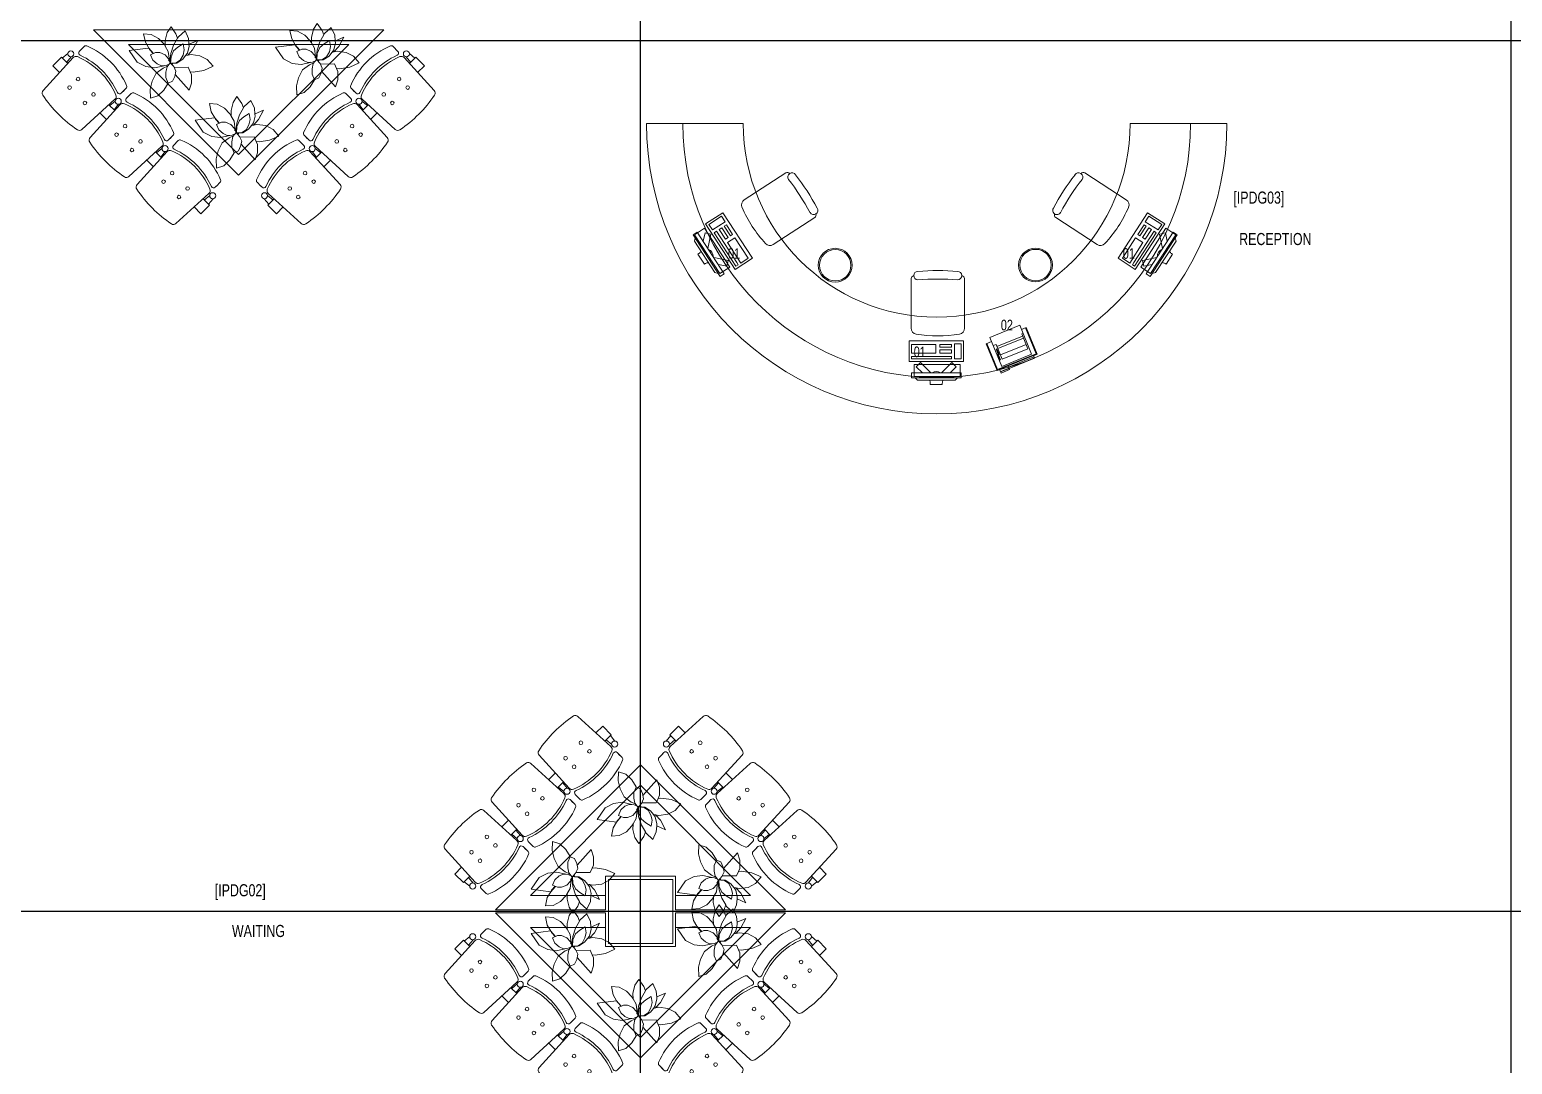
# Model space of a CAD drawing. Header units: metres. Extents: x -18745 to 220762, y -1579758 to -1356048.
# Drawn here: x 161460 to 173723, y -1463703 to -1455145 of the extents above; entities that cross this region are included whole.
import ezdxf

# ---------------------------------------------------------------- set-up
doc = ezdxf.new("R2010")
doc.units = ezdxf.units.M
doc.layers.get('0').update_dxf_attribs({"lineweight": 0})
for name, color, linetype, lineweight in [('A-100 - Copy$0$72_EGR_BASE_TEXT', 8, 'Continuous', 0), ('A-100 - Copy$0$Medical Equipment and Furniture', 8, 'Continuous', 0), ('A-100 - Copy$0$Structure', 8, 'Continuous', 9), ('A-100 - Copy$0$VEGETACIÓN', 8, 'Continuous', 5)]:
    doc.layers.add(name, color=color, linetype=linetype, lineweight=lineweight)
doc.layers.add('A-100 - Copy$0$axes', color=8, linetype='Continuous')
doc.styles.add('A-100 - Copy$0$X3G_ENTITY_257CFD', font='swisscl.ttf', dxfattribs={"height": 200})
doc.styles.add('A-100 - Copy$0$X3G_ENTITY_2587EA', font='swisscl.ttf', dxfattribs={"height": 200})

# ---------------------------------------------------------------- blocks, each defined once
blk = doc.blocks.new('A-100 - Copy$0$ITCWLS1-P')
for p, q in [((-0.325, 0.38, 0), (-0.305, 0.4, 0)), ((-0.325, 0.38, 0), (-0.325, 0.07, 0)), ((-0.265, 0.43, 0), (-0.305, 0.43, 0)), ((-0.305, 0.43, 0), (-0.305, 0.02, 0)), ((-0.197, 0.409), (-0.295, 0.409)), ((-0.295, 0.026), (-0.295, 0.409)), ((-0.265, 0.43, 0), (-0.265, 0.02, 0)), ((-0.197, 0.026), (-0.197, 0.409)), ((-0.17, 0.45), (-0.17, 0)), ((-0.17, 0.45), (0, 0.45)), ((-0.15, 0.43), (-0.129, 0.43)), ((-0.129, 0.43), (-0.129, 0.409)), ((0, 0.45), (0, 0)), ((-0.35, 0.275), (-0.36, 0.275)), ((-0.36, 0.175), (-0.36, 0.275)), ((-0.35, 0.175), (-0.36, 0.175)), ((-0.325, 0.07, 0), (-0.305, 0.05, 0)), ((-0.305, 0.02, 0), (-0.265, 0.02, 0)), ((-0.197, 0.026), (-0.295, 0.026)), ((-0.17, 0), (0, 0))]:
    blk.add_line(p, q)
at = {"extrusion": (2.48281e-10, 3.18408e-10, -1)}
for p, q in [((-0.265, 0.34), (-0.214, 0.39)), ((-0.179, 0.355), (-0.214, 0.39)), ((-0.265, 0.269), (-0.179, 0.355))]:
    blk.add_line(p, q, dxfattribs=at)
at = {"extrusion": (2.48281e-10, -3.18408e-10, -1)}
for p, q in [((-0.265, 0.181), (-0.179, 0.095)), ((-0.265, 0.11), (-0.214, 0.06)), ((-0.179, 0.095), (-0.214, 0.06))]:
    blk.add_line(p, q, dxfattribs=at)
for points in [[(-0.129, 0.409), (-0.129, 0.1), (-0.15, 0.1), (-0.15, 0.43)], [(-0.15, 0.1), (-0.15, 0.1), (-0.15, 0.1), (-0.15, 0.1), (-0.15, 0.1), (-0.15, 0.1), (-0.15, 0.1), (-0.15, 0.1), (-0.15, 0.1)], [(-0.15, 0.1), (-0.15, 0.1), (-0.15, 0.1), (-0.15, 0.1), (-0.15, 0.1), (-0.15, 0.1), (-0.15, 0.1), (-0.15, 0.1), (-0.15, 0.1), (-0.15, 0.1), (-0.15, 0.1), (-0.15, 0.1), (-0.15, 0.1), (-0.15, 0.1), (-0.15, 0.1), (-0.15, 0.1), (-0.15, 0.1), (-0.15, 0.1)], [(-0.15, 0.1), (-0.15, 0.1), (-0.15, 0.1), (-0.15, 0.1), (-0.15, 0.1), (-0.15, 0.1), (-0.15, 0.1), (-0.15, 0.1), (-0.15, 0.1), (-0.15, 0.1)], [(-0.15, 0.1), (-0.15, 0.1), (-0.15, 0.1), (-0.15, 0.1), (-0.15, 0.1), (-0.15, 0.1), (-0.15, 0.1)], [(-0.15, 0.1), (-0.15, 0.1), (-0.15, 0.1), (-0.15, 0.1), (-0.15, 0.1), (-0.15, 0.1), (-0.15, 0.1), (-0.15, 0.1), (-0.15, 0.1), (-0.15, 0.1)], [(-0.15, 0.1), (-0.15, 0.1), (-0.15, 0.1), (-0.15, 0.1), (-0.15, 0.1), (-0.15, 0.1), (-0.15, 0.1), (-0.15, 0.1), (-0.15, 0.1), (-0.15, 0.1), (-0.15, 0.1), (-0.15, 0.1), (-0.15, 0.1), (-0.15, 0.1), (-0.15, 0.1)], [(-0.15, 0.1), (-0.15, 0.1), (-0.15, 0.1), (-0.15, 0.1), (-0.15, 0.1), (-0.15, 0.1), (-0.15, 0.1), (-0.15, 0.1), (-0.15, 0.1), (-0.15, 0.1)], [(-0.15, 0.1), (-0.15, 0.1), (-0.15, 0.1), (-0.15, 0.1), (-0.15, 0.1), (-0.15, 0.1), (-0.15, 0.1), (-0.15, 0.1), (-0.15, 0.1), (-0.15, 0.1)], [(-0.15, 0.1), (-0.15, 0.1), (-0.15, 0.1), (-0.15, 0.1), (-0.15, 0.1), (-0.15, 0.1), (-0.15, 0.1), (-0.15, 0.1), (-0.15, 0.1), (-0.15, 0.1), (-0.15, 0.1), (-0.15, 0.1), (-0.15, 0.1), (-0.15, 0.1), (-0.15, 0.1), (-0.15, 0.1), (-0.15, 0.1), (-0.15, 0.1), (-0.15, 0.1), (-0.15, 0.1), (-0.15, 0.1), (-0.15, 0.1), (-0.15, 0.1), (-0.15, 0.1), (-0.15, 0.1), (-0.15, 0.1), (-0.15, 0.1), (-0.15, 0.1), (-0.15, 0.1), (-0.15, 0.1), (-0.15, 0.1), (-0.15, 0.1), (-0.15, 0.1), (-0.15, 0.1), (-0.15, 0.1), (-0.15, 0.1), (-0.15, 0.1), (-0.15, 0.1), (-0.15, 0.1), (-0.15, 0.1), (-0.15, 0.1), (-0.15, 0.1), (-0.15, 0.1), (-0.15, 0.1), (-0.15, 0.1), (-0.15, 0.1), (-0.15, 0.1), (-0.15, 0.1), (-0.15, 0.1), (-0.15, 0.1), (-0.15, 0.1), (-0.15, 0.1), (-0.15, 0.1), (-0.15, 0.1)], [(-0.15, 0.1), (-0.15, 0.1), (-0.15, 0.1), (-0.15, 0.1), (-0.15, 0.1), (-0.15, 0.1), (-0.15, 0.1), (-0.15, 0.1), (-0.15, 0.1), (-0.15, 0.1), (-0.15, 0.1), (-0.15, 0.1), (-0.15, 0.1), (-0.15, 0.1), (-0.15, 0.1), (-0.15, 0.1), (-0.15, 0.1), (-0.15, 0.1), (-0.15, 0.1), (-0.15, 0.1), (-0.15, 0.1), (-0.15, 0.1), (-0.15, 0.1), (-0.15, 0.1), (-0.15, 0.1), (-0.15, 0.1), (-0.15, 0.1), (-0.15, 0.1), (-0.15, 0.1), (-0.15, 0.1), (-0.15, 0.1), (-0.15, 0.1), (-0.15, 0.1), (-0.15, 0.1), (-0.15, 0.1), (-0.15, 0.1), (-0.15, 0.1), (-0.15, 0.1), (-0.15, 0.1), (-0.15, 0.1), (-0.15, 0.1), (-0.15, 0.1), (-0.15, 0.1), (-0.15, 0.1), (-0.15, 0.1), (-0.15, 0.1), (-0.15, 0.1), (-0.15, 0.1), (-0.15, 0.1), (-0.15, 0.1), (-0.15, 0.1), (-0.15, 0.1), (-0.15, 0.1), (-0.15, 0.1), (-0.15, 0.1), (-0.15, 0.1), (-0.15, 0.1), (-0.15, 0.1), (-0.15, 0.1), (-0.15, 0.1), (-0.15, 0.1), (-0.15, 0.1), (-0.15, 0.1), (-0.15, 0.1), (-0.15, 0.1), (-0.15, 0.1), (-0.15, 0.1), (-0.15, 0.1), (-0.15, 0.1), (-0.15, 0.1), (-0.15, 0.1), (-0.15, 0.1), (-0.15, 0.1), (-0.15, 0.1), (-0.15, 0.1), (-0.15, 0.1), (-0.15, 0.1), (-0.15, 0.1), (-0.15, 0.1), (-0.15, 0.1), (-0.15, 0.1), (-0.15, 0.1), (-0.15, 0.1), (-0.15, 0.1), (-0.15, 0.1), (-0.15, 0.1), (-0.15, 0.1), (-0.15, 0.1), (-0.15, 0.1)], [(-0.15, 0.1), (-0.15, 0.1), (-0.15, 0.1), (-0.15, 0.1), (-0.15, 0.1), (-0.15, 0.1), (-0.15, 0.1), (-0.15, 0.1), (-0.15, 0.1), (-0.15, 0.1), (-0.15, 0.1), (-0.15, 0.1)], [(-0.15, 0.1), (-0.15, 0.1), (-0.15, 0.1), (-0.15, 0.1), (-0.15, 0.1), (-0.15, 0.1), (-0.15, 0.1)], [(-0.15, 0.1), (-0.15, 0.1), (-0.15, 0.1), (-0.15, 0.1), (-0.15, 0.1), (-0.15, 0.1), (-0.15, 0.1), (-0.15, 0.1), (-0.15, 0.1), (-0.15, 0.1), (-0.15, 0.1), (-0.15, 0.1), (-0.15, 0.1), (-0.15, 0.1), (-0.15, 0.1), (-0.15, 0.1), (-0.15, 0.1)], [(-0.15, 0.1), (-0.15, 0.1), (-0.15, 0.1), (-0.15, 0.1), (-0.15, 0.1), (-0.15, 0.1), (-0.15, 0.1), (-0.15, 0.1), (-0.15, 0.1), (-0.15, 0.1), (-0.15, 0.1), (-0.15, 0.1), (-0.15, 0.1), (-0.15, 0.1), (-0.15, 0.1), (-0.15, 0.1), (-0.15, 0.1), (-0.15, 0.1), (-0.15, 0.1), (-0.15, 0.1), (-0.15, 0.1), (-0.15, 0.1), (-0.15, 0.1), (-0.15, 0.1), (-0.15, 0.1), (-0.15, 0.1), (-0.15, 0.1), (-0.15, 0.1), (-0.15, 0.1), (-0.15, 0.1), (-0.15, 0.1), (-0.15, 0.1), (-0.15, 0.1), (-0.15, 0.1), (-0.15, 0.1), (-0.15, 0.1), (-0.15, 0.1), (-0.15, 0.1), (-0.15, 0.1), (-0.15, 0.1), (-0.15, 0.1), (-0.15, 0.1), (-0.15, 0.1), (-0.15, 0.1), (-0.15, 0.1), (-0.15, 0.1), (-0.15, 0.1), (-0.15, 0.1), (-0.15, 0.1), (-0.15, 0.1), (-0.15, 0.1), (-0.15, 0.1), (-0.15, 0.1), (-0.15, 0.1), (-0.15, 0.1), (-0.15, 0.1), (-0.15, 0.1), (-0.15, 0.1), (-0.15, 0.1), (-0.15, 0.1), (-0.15, 0.1), (-0.15, 0.1), (-0.15, 0.1), (-0.15, 0.1), (-0.15, 0.1), (-0.15, 0.1), (-0.15, 0.1), (-0.15, 0.1), (-0.15, 0.1), (-0.15, 0.1), (-0.15, 0.1), (-0.15, 0.1), (-0.15, 0.1), (-0.15, 0.1), (-0.15, 0.1), (-0.15, 0.1), (-0.15, 0.1), (-0.15, 0.1), (-0.15, 0.1), (-0.15, 0.1), (-0.15, 0.1), (-0.15, 0.1), (-0.15, 0.1), (-0.15, 0.1), (-0.15, 0.1), (-0.15, 0.1), (-0.15, 0.1), (-0.15, 0.1), (-0.15, 0.1), (-0.15, 0.1), (-0.15, 0.1), (-0.15, 0.1), (-0.15, 0.1), (-0.15, 0.1), (-0.15, 0.1), (-0.15, 0.1), (-0.15, 0.1), (-0.15, 0.1), (-0.15, 0.1), (-0.15, 0.1), (-0.15, 0.1), (-0.15, 0.1), (-0.15, 0.1), (-0.15, 0.1), (-0.15, 0.1), (-0.15, 0.1), (-0.15, 0.1), (-0.15, 0.1), (-0.15, 0.1), (-0.15, 0.1), (-0.15, 0.1)], [(-0.15, 0.1), (-0.15, 0.1), (-0.15, 0.1), (-0.15, 0.1), (-0.15, 0.1), (-0.15, 0.1), (-0.15, 0.1), (-0.15, 0.1)]]:
    blk.add_lwpolyline(points)
for points in [[(-0.102, 0.43), (-0.03, 0.43), (-0.03, 0.229), (-0.102, 0.229)], [(-0.102, 0.195), (-0.075, 0.195), (-0.075, 0.1), (-0.102, 0.1)], [(-0.03, 0.195), (-0.051, 0.195), (-0.051, 0.1), (-0.03, 0.1)], [(-0.15, 0.1), (-0.15, 0.1), (-0.15, 0.1), (-0.15, 0.1), (-0.15, 0.1), (-0.15, 0.1), (-0.15, 0.1), (-0.15, 0.1), (-0.15, 0.1), (-0.15, 0.1), (-0.15, 0.1), (-0.15, 0.1), (-0.15, 0.1), (-0.15, 0.1), (-0.15, 0.1), (-0.15, 0.1), (-0.15, 0.1), (-0.15, 0.1), (-0.15, 0.1), (-0.15, 0.1), (-0.15, 0.1), (-0.15, 0.1), (-0.15, 0.1), (-0.15, 0.1), (-0.15, 0.1), (-0.15, 0.1), (-0.15, 0.1), (-0.15, 0.1), (-0.15, 0.1), (-0.15, 0.1), (-0.15, 0.1), (-0.15, 0.1), (-0.15, 0.1), (-0.15, 0.1), (-0.15, 0.1), (-0.15, 0.1), (-0.15, 0.1), (-0.15, 0.1), (-0.15, 0.1), (-0.15, 0.1), (-0.15, 0.1), (-0.15, 0.1), (-0.15, 0.1), (-0.15, 0.1), (-0.15, 0.1), (-0.15, 0.1), (-0.15, 0.1), (-0.15, 0.1), (-0.15, 0.1), (-0.15, 0.1), (-0.15, 0.1), (-0.15, 0.1), (-0.15, 0.1), (-0.15, 0.1), (-0.15, 0.1), (-0.15, 0.1), (-0.15, 0.1), (-0.15, 0.1), (-0.15, 0.1), (-0.15, 0.1), (-0.15, 0.1), (-0.15, 0.1), (-0.15, 0.1), (-0.15, 0.1), (-0.15, 0.1), (-0.15, 0.1), (-0.15, 0.1), (-0.15, 0.1), (-0.15, 0.1), (-0.15, 0.1), (-0.15, 0.1), (-0.15, 0.1), (-0.15, 0.1), (-0.15, 0.1), (-0.15, 0.1), (-0.15, 0.1), (-0.15, 0.1), (-0.15, 0.1), (-0.15, 0.1), (-0.15, 0.1), (-0.15, 0.1), (-0.15, 0.1), (-0.15, 0.1), (-0.15, 0.1), (-0.15, 0.1), (-0.15, 0.1), (-0.15, 0.1), (-0.15, 0.1), (-0.15, 0.1), (-0.15, 0.1), (-0.15, 0.1), (-0.15, 0.1), (-0.15, 0.1), (-0.15, 0.1), (-0.15, 0.1), (-0.15, 0.1), (-0.15, 0.1), (-0.15, 0.1), (-0.15, 0.1), (-0.15, 0.1), (-0.15, 0.1), (-0.15, 0.1), (-0.15, 0.1), (-0.15, 0.1), (-0.15, 0.1), (-0.15, 0.1), (-0.15, 0.1), (-0.15, 0.1), (-0.15, 0.1), (-0.15, 0.1), (-0.15, 0.1), (-0.15, 0.1), (-0.15, 0.1), (-0.15, 0.1), (-0.15, 0.1), (-0.15, 0.1), (-0.15, 0.1), (-0.15, 0.1), (-0.15, 0.1), (-0.15, 0.1), (-0.15, 0.1), (-0.15, 0.1), (-0.15, 0.1), (-0.15, 0.1), (-0.15, 0.1), (-0.15, 0.1), (-0.15, 0.1), (-0.15, 0.1), (-0.15, 0.1), (-0.15, 0.1), (-0.15, 0.1), (-0.15, 0.1), (-0.15, 0.1), (-0.15, 0.1), (-0.15, 0.1), (-0.15, 0.1), (-0.15, 0.1), (-0.15, 0.1), (-0.15, 0.1), (-0.15, 0.1), (-0.15, 0.1), (-0.15, 0.1), (-0.15, 0.1), (-0.15, 0.1), (-0.15, 0.1), (-0.15, 0.1), (-0.15, 0.1), (-0.15, 0.1), (-0.15, 0.1), (-0.15, 0.1), (-0.15, 0.1), (-0.15, 0.1), (-0.15, 0.1), (-0.15, 0.1), (-0.15, 0.1), (-0.15, 0.1), (-0.15, 0.1), (-0.15, 0.1), (-0.15, 0.1), (-0.15, 0.1), (-0.15, 0.1), (-0.15, 0.1), (-0.15, 0.1), (-0.15, 0.1), (-0.15, 0.1), (-0.15, 0.1), (-0.15, 0.1), (-0.15, 0.1), (-0.15, 0.1), (-0.15, 0.1), (-0.15, 0.1), (-0.15, 0.1), (-0.15, 0.1), (-0.15, 0.1), (-0.15, 0.1), (-0.15, 0.1), (-0.15, 0.1), (-0.15, 0.1), (-0.15, 0.1), (-0.15, 0.1), (-0.15, 0.1), (-0.15, 0.1), (-0.15, 0.1), (-0.15, 0.1), (-0.15, 0.1), (-0.15, 0.1), (-0.15, 0.1), (-0.15, 0.1), (-0.15, 0.1), (-0.15, 0.1), (-0.15, 0.1), (-0.15, 0.1), (-0.15, 0.1), (-0.15, 0.1), (-0.15, 0.1), (-0.15, 0.1), (-0.15, 0.1), (-0.15, 0.1), (-0.15, 0.1), (-0.15, 0.1), (-0.15, 0.1), (-0.15, 0.1), (-0.15, 0.1), (-0.15, 0.1), (-0.15, 0.1), (-0.15, 0.1), (-0.15, 0.1), (-0.15, 0.1), (-0.15, 0.1), (-0.15, 0.1), (-0.15, 0.1), (-0.15, 0.1), (-0.15, 0.1), (-0.15, 0.1), (-0.15, 0.1), (-0.15, 0.1), (-0.15, 0.1), (-0.15, 0.1), (-0.15, 0.1), (-0.15, 0.1), (-0.15, 0.1), (-0.15, 0.1), (-0.15, 0.1), (-0.15, 0.1), (-0.15, 0.1), (-0.15, 0.1), (-0.15, 0.1), (-0.15, 0.1), (-0.15, 0.1), (-0.15, 0.1), (-0.15, 0.1), (-0.15, 0.1), (-0.15, 0.1), (-0.15, 0.1), (-0.15, 0.1), (-0.15, 0.1), (-0.15, 0.1), (-0.15, 0.1), (-0.15, 0.1), (-0.15, 0.1), (-0.15, 0.1), (-0.15, 0.1), (-0.15, 0.1), (-0.15, 0.1), (-0.15, 0.1), (-0.15, 0.1), (-0.15, 0.1), (-0.15, 0.1), (-0.15, 0.1), (-0.15, 0.1), (-0.15, 0.1), (-0.15, 0.1), (-0.15, 0.1), (-0.15, 0.1), (-0.15, 0.1), (-0.15, 0.1), (-0.15, 0.1), (-0.15, 0.1), (-0.15, 0.1), (-0.15, 0.1), (-0.15, 0.1), (-0.15, 0.1), (-0.15, 0.1), (-0.15, 0.1), (-0.15, 0.1), (-0.15, 0.1), (-0.15, 0.1), (-0.15, 0.1), (-0.15, 0.1), (-0.15, 0.1), (-0.15, 0.1), (-0.15, 0.1), (-0.15, 0.1), (-0.15, 0.1), (-0.15, 0.1), (-0.15, 0.1), (-0.15, 0.1)], [(-0.15, 0.1), (-0.15, 0.1), (-0.15, 0.1), (-0.15, 0.1), (-0.15, 0.1), (-0.15, 0.1), (-0.15, 0.1), (-0.15, 0.1), (-0.15, 0.1), (-0.15, 0.1), (-0.15, 0.1), (-0.15, 0.1), (-0.15, 0.1), (-0.15, 0.1), (-0.15, 0.1), (-0.15, 0.1), (-0.15, 0.1), (-0.15, 0.1), (-0.15, 0.1), (-0.15, 0.1), (-0.15, 0.1), (-0.15, 0.1), (-0.15, 0.1), (-0.15, 0.1), (-0.15, 0.1), (-0.15, 0.1), (-0.15, 0.1), (-0.15, 0.1), (-0.15, 0.1), (-0.15, 0.1), (-0.15, 0.1), (-0.15, 0.1), (-0.15, 0.1), (-0.15, 0.1), (-0.15, 0.1), (-0.15, 0.1), (-0.15, 0.1), (-0.15, 0.1), (-0.15, 0.1), (-0.15, 0.1), (-0.15, 0.1), (-0.15, 0.1), (-0.15, 0.1), (-0.15, 0.1), (-0.15, 0.1), (-0.15, 0.1), (-0.15, 0.1), (-0.15, 0.1), (-0.15, 0.1), (-0.15, 0.1), (-0.15, 0.1), (-0.15, 0.1), (-0.15, 0.1), (-0.15, 0.1), (-0.15, 0.1), (-0.15, 0.1), (-0.15, 0.1), (-0.15, 0.1), (-0.15, 0.1), (-0.15, 0.1), (-0.15, 0.1), (-0.15, 0.1), (-0.15, 0.1), (-0.15, 0.1), (-0.15, 0.1), (-0.15, 0.1), (-0.15, 0.1), (-0.15, 0.1), (-0.15, 0.1), (-0.15, 0.1), (-0.15, 0.1), (-0.15, 0.1), (-0.15, 0.1), (-0.15, 0.1), (-0.15, 0.1), (-0.15, 0.1), (-0.15, 0.1), (-0.15, 0.1), (-0.15, 0.1), (-0.15, 0.1), (-0.15, 0.1), (-0.15, 0.1), (-0.15, 0.1), (-0.15, 0.1), (-0.15, 0.1), (-0.15, 0.1), (-0.15, 0.1), (-0.15, 0.1), (-0.15, 0.1), (-0.15, 0.1), (-0.15, 0.1), (-0.15, 0.1), (-0.15, 0.1), (-0.15, 0.1), (-0.15, 0.1), (-0.15, 0.1), (-0.15, 0.1), (-0.15, 0.1), (-0.15, 0.1), (-0.15, 0.1), (-0.15, 0.1), (-0.15, 0.1), (-0.15, 0.1), (-0.15, 0.1), (-0.15, 0.1), (-0.15, 0.1), (-0.15, 0.1), (-0.15, 0.1), (-0.15, 0.1), (-0.15, 0.1), (-0.15, 0.1), (-0.15, 0.1), (-0.15, 0.1), (-0.15, 0.1), (-0.15, 0.1), (-0.15, 0.1), (-0.15, 0.1), (-0.15, 0.1), (-0.15, 0.1), (-0.15, 0.1), (-0.15, 0.1), (-0.15, 0.1), (-0.15, 0.1), (-0.15, 0.1), (-0.15, 0.1), (-0.15, 0.1), (-0.15, 0.1), (-0.15, 0.1), (-0.15, 0.1), (-0.15, 0.1), (-0.15, 0.1), (-0.15, 0.1), (-0.15, 0.1), (-0.15, 0.1), (-0.15, 0.1), (-0.15, 0.1), (-0.15, 0.1), (-0.15, 0.1), (-0.15, 0.1), (-0.15, 0.1), (-0.15, 0.1), (-0.15, 0.1), (-0.15, 0.1), (-0.15, 0.1), (-0.15, 0.1), (-0.15, 0.1), (-0.15, 0.1), (-0.15, 0.1), (-0.15, 0.1), (-0.15, 0.1), (-0.15, 0.1), (-0.15, 0.1), (-0.15, 0.1), (-0.15, 0.1), (-0.15, 0.1), (-0.15, 0.1), (-0.15, 0.1), (-0.15, 0.1), (-0.15, 0.1), (-0.15, 0.1), (-0.15, 0.1), (-0.15, 0.1), (-0.15, 0.1), (-0.15, 0.1), (-0.15, 0.1), (-0.15, 0.1), (-0.15, 0.1), (-0.15, 0.1), (-0.15, 0.1), (-0.15, 0.1), (-0.15, 0.1), (-0.15, 0.1), (-0.15, 0.1), (-0.15, 0.1), (-0.15, 0.1), (-0.15, 0.1), (-0.15, 0.1), (-0.15, 0.1), (-0.15, 0.1), (-0.15, 0.1), (-0.15, 0.1), (-0.15, 0.1), (-0.15, 0.1), (-0.15, 0.1), (-0.15, 0.1), (-0.15, 0.1), (-0.15, 0.1), (-0.15, 0.1), (-0.15, 0.1), (-0.15, 0.1), (-0.15, 0.1), (-0.15, 0.1), (-0.15, 0.1), (-0.15, 0.1), (-0.15, 0.1), (-0.15, 0.1), (-0.15, 0.1), (-0.15, 0.1), (-0.15, 0.1), (-0.15, 0.1), (-0.15, 0.1), (-0.15, 0.1), (-0.15, 0.1), (-0.15, 0.1), (-0.15, 0.1), (-0.15, 0.1), (-0.15, 0.1), (-0.15, 0.1), (-0.15, 0.1), (-0.15, 0.1), (-0.15, 0.1), (-0.15, 0.1), (-0.15, 0.1), (-0.15, 0.1)], [(-0.15, 0.1), (-0.15, 0.1), (-0.15, 0.1), (-0.15, 0.1), (-0.15, 0.1), (-0.15, 0.1), (-0.15, 0.1), (-0.15, 0.1), (-0.15, 0.1), (-0.15, 0.1), (-0.15, 0.1), (-0.15, 0.1), (-0.15, 0.1), (-0.15, 0.1), (-0.15, 0.1), (-0.15, 0.1), (-0.15, 0.1), (-0.15, 0.1), (-0.15, 0.1), (-0.15, 0.1), (-0.15, 0.1), (-0.15, 0.1), (-0.15, 0.1), (-0.15, 0.1), (-0.15, 0.1), (-0.15, 0.1), (-0.15, 0.1), (-0.15, 0.1), (-0.15, 0.1), (-0.15, 0.1), (-0.15, 0.1), (-0.15, 0.1), (-0.15, 0.1), (-0.15, 0.1), (-0.15, 0.1), (-0.15, 0.1), (-0.15, 0.1), (-0.15, 0.1), (-0.15, 0.1), (-0.15, 0.1), (-0.15, 0.1), (-0.15, 0.1), (-0.15, 0.1), (-0.15, 0.1), (-0.15, 0.1), (-0.15, 0.1), (-0.15, 0.1), (-0.15, 0.1), (-0.15, 0.1), (-0.15, 0.1), (-0.15, 0.1), (-0.15, 0.1), (-0.15, 0.1), (-0.15, 0.1), (-0.15, 0.1), (-0.15, 0.1), (-0.15, 0.1), (-0.15, 0.1), (-0.15, 0.1), (-0.15, 0.1), (-0.15, 0.1), (-0.15, 0.1), (-0.15, 0.1), (-0.15, 0.1), (-0.15, 0.1), (-0.15, 0.1), (-0.15, 0.1), (-0.15, 0.1), (-0.15, 0.1), (-0.15, 0.1), (-0.15, 0.1), (-0.15, 0.1), (-0.15, 0.1), (-0.15, 0.1), (-0.15, 0.1), (-0.15, 0.1), (-0.15, 0.1), (-0.15, 0.1), (-0.15, 0.1), (-0.15, 0.1), (-0.15, 0.1), (-0.15, 0.1), (-0.15, 0.1), (-0.15, 0.1), (-0.15, 0.1), (-0.15, 0.1), (-0.15, 0.1), (-0.15, 0.1), (-0.15, 0.1), (-0.15, 0.1), (-0.15, 0.1), (-0.15, 0.1), (-0.15, 0.1), (-0.15, 0.1), (-0.15, 0.1), (-0.15, 0.1), (-0.15, 0.1), (-0.15, 0.1), (-0.15, 0.1), (-0.15, 0.1), (-0.15, 0.1), (-0.15, 0.1), (-0.15, 0.1), (-0.15, 0.1), (-0.15, 0.1), (-0.15, 0.1), (-0.15, 0.1), (-0.15, 0.1), (-0.15, 0.1), (-0.15, 0.1), (-0.15, 0.1), (-0.15, 0.1), (-0.15, 0.1), (-0.15, 0.1), (-0.15, 0.1), (-0.15, 0.1), (-0.15, 0.1), (-0.15, 0.1), (-0.15, 0.1), (-0.15, 0.1), (-0.15, 0.1), (-0.15, 0.1), (-0.15, 0.1), (-0.15, 0.1), (-0.15, 0.1), (-0.15, 0.1), (-0.15, 0.1), (-0.15, 0.1), (-0.15, 0.1), (-0.15, 0.1), (-0.15, 0.1), (-0.15, 0.1), (-0.15, 0.1), (-0.15, 0.1), (-0.15, 0.1), (-0.15, 0.1), (-0.15, 0.1), (-0.15, 0.1), (-0.15, 0.1), (-0.15, 0.1), (-0.15, 0.1), (-0.15, 0.1), (-0.15, 0.1), (-0.15, 0.1), (-0.15, 0.1), (-0.15, 0.1), (-0.15, 0.1), (-0.15, 0.1), (-0.15, 0.1), (-0.15, 0.1), (-0.15, 0.1), (-0.15, 0.1), (-0.15, 0.1), (-0.15, 0.1), (-0.15, 0.1), (-0.15, 0.1), (-0.15, 0.1), (-0.15, 0.1), (-0.15, 0.1), (-0.15, 0.1), (-0.15, 0.1), (-0.15, 0.1), (-0.15, 0.1), (-0.15, 0.1), (-0.15, 0.1), (-0.15, 0.1), (-0.15, 0.1), (-0.15, 0.1), (-0.15, 0.1), (-0.15, 0.1), (-0.15, 0.1), (-0.15, 0.1), (-0.15, 0.1), (-0.15, 0.1), (-0.15, 0.1), (-0.15, 0.1), (-0.15, 0.1), (-0.15, 0.1), (-0.15, 0.1), (-0.15, 0.1), (-0.15, 0.1), (-0.15, 0.1), (-0.15, 0.1), (-0.15, 0.1), (-0.15, 0.1), (-0.15, 0.1), (-0.15, 0.1), (-0.15, 0.1), (-0.15, 0.1), (-0.15, 0.1), (-0.15, 0.1), (-0.15, 0.1), (-0.15, 0.1), (-0.15, 0.1), (-0.15, 0.1), (-0.15, 0.1), (-0.15, 0.1), (-0.15, 0.1), (-0.15, 0.1), (-0.15, 0.1), (-0.15, 0.1), (-0.15, 0.1), (-0.15, 0.1), (-0.15, 0.1), (-0.15, 0.1), (-0.15, 0.1), (-0.15, 0.1), (-0.15, 0.1), (-0.15, 0.1), (-0.15, 0.1), (-0.15, 0.1), (-0.15, 0.1), (-0.15, 0.1), (-0.15, 0.1), (-0.15, 0.1), (-0.15, 0.1), (-0.15, 0.1), (-0.15, 0.1), (-0.15, 0.1)], [(-0.15, 0.073), (-0.024, 0.073), (-0.024, 0.018), (-0.15, 0.018)]]:
    blk.add_lwpolyline(points, close=True)
for centre, radius, start, end in [((-0.35, 0.325), 0.05, 270, 300.3093), ((-0.309, 0.225), 0.0556, 321.9431, 38.0569), ((-0.35, 0.125), 0.05, 59.6907, 90)]:
    blk.add_arc(centre, radius, start, end)
blk = doc.blocks.new('A-100 - Copy$0$GF21021-P')
for p, q in [((-0.221, 0.476), (-0.221, 0.067)), ((0.22, 0.476), (0.22, 0.067))]:
    blk.add_line(p, q)
for centre, radius, start, end in [((-0.171, 0.476), 0.05, 99.6329, 180), ((0, -0.529), 1.069, 80.3671, 99.6329), ((0.17, 0.476), 0.05, 0, 80.3671), ((-0.196, 0.067), 0.025, 180, 261.4721), ((-0.164, 0.042), 0.0351, 90, 270), ((0, 1.847), 1.777, 264.6946, 275.3053), ((0, 1.831), 1.831, 264.8532, 275.147), ((0.164, 0.042), 0.0351, 270, 90), ((0.195, 0.067), 0.025, 278.5279, 0)]:
    blk.add_arc(centre, radius, start, end)
blk = doc.blocks.new('A-100 - Copy$0$WM00001-P')
for radius in [0.14, 0.13]:
    blk.add_circle((0, 0), radius)
blk = doc.blocks.new('A-100 - Copy$0$ITPPLT2C-P')
for p, q in [((0, 0), (0, -0.226)), ((0.025, 0), (0, 0)), ((0.014, 0), (0.014, -0.226)), ((0.025, 0), (0.014, 0)), ((0.023, 0.032), (0.262, 0.032)), ((0.03, 0.026), (0.023, 0.032)), ((0.023, 0), (0.023, 0.032)), ((0.025, -0.226), (0.025, 0)), ((0.03, -0.318), (0.03, 0.026)), ((0.03, 0.026), (0.262, 0.026)), ((0.262, -0.01), (0.262, 0.032)), ((0.04, -0.277), (0.04, -0.01)), ((0.3, -0.01), (0.04, -0.01)), ((0.094, -0.251), (0.094, -0.022)), ((0.094, -0.022), (0.227, -0.022)), ((0.132, -0.251), (0.132, -0.022)), ((0.189, -0.251), (0.189, -0.022)), ((0.208, -0.251), (0.208, -0.022)), ((0.227, -0.022), (0.227, -0.01)), ((0.3, -0.277), (0.3, -0.01)), ((-0.009, -0.226), (0.027, -0.226)), ((-0.009, -0.226), (0.024, -0.226)), ((-0.009, -0.302), (-0.009, -0.226)), ((-0.009, -0.302), (-0.009, -0.226)), ((0, -0.226), (0.025, -0.226)), ((0.002, -0.249), (0.002, -0.233)), ((0.002, -0.233), (0.004, -0.233)), ((0.004, -0.233), (0.004, -0.249)), ((0.014, -0.226), (0.025, -0.226)), ((0.024, -0.226), (0.024, -0.302)), ((0.027, -0.226), (0.027, -0.302)), ((0.027, -0.302), (-0.009, -0.302)), ((0.024, -0.302), (-0.009, -0.302)), ((0.004, -0.249), (0.002, -0.249)), ((0.002, -0.272), (0.002, -0.256)), ((0.002, -0.256), (0.004, -0.256)), ((0.004, -0.272), (0.002, -0.272)), ((0.002, -0.295), (0.002, -0.279)), ((0.002, -0.279), (0.004, -0.279)), ((0.004, -0.295), (0.002, -0.295)), ((0.004, -0.256), (0.004, -0.272)), ((0.004, -0.279), (0.004, -0.295)), ((0.023, -0.325), (0.023, -0.302)), ((0.03, -0.318), (0.023, -0.325)), ((0.023, -0.325), (0.262, -0.325)), ((0.03, -0.318), (0.262, -0.318)), ((0.3, -0.277), (0.04, -0.277)), ((0.227, -0.251), (0.094, -0.251)), ((0.095, -0.27), (0.095, -0.264)), ((0.095, -0.264), (0.139, -0.264)), ((0.146, -0.27), (0.095, -0.27)), ((0.139, -0.258), (0.19, -0.258)), ((0.139, -0.264), (0.139, -0.258)), ((0.19, -0.264), (0.146, -0.264)), ((0.146, -0.264), (0.146, -0.27)), ((0.19, -0.258), (0.19, -0.264)), ((0.227, -0.277), (0.227, -0.251)), ((0.262, -0.277), (0.262, -0.325))]:
    blk.add_line(p, q)
blk = doc.blocks.new('A-100 - Copy$0$S3-PROTO')
for p, q in [((-0.849, 0.409), (-0.855, 0.35)), ((-0.811, 0.409), (-0.805, 0.35)), ((-0.294, 0.409), (-0.3, 0.35)), ((-0.256, 0.409), (-0.25, 0.35)), ((0.256, 0.405), (0.25, 0.347)), ((0.294, 0.405), (0.3, 0.347)), ((0.811, 0.409), (0.805, 0.35)), ((0.849, 0.409), (0.855, 0.35)), ((-0.865, 0.35), (-0.791, 0.35)), ((-0.865, 0.35), (-0.865, 0.25)), ((-0.865, 0.25), (-0.786, 0.25)), ((-0.314, 0.25), (-0.236, 0.25)), ((-0.309, 0.35), (-0.241, 0.35)), ((0.236, 0.247), (0.314, 0.247)), ((0.241, 0.347), (0.309, 0.347)), ((0.865, 0.25), (0.786, 0.25)), ((0.865, 0.35), (0.791, 0.35)), ((0.865, 0.35), (0.865, 0.25))]:
    blk.add_line(p, q)
for points in [[(-0.305, 0.522), (-0.305, 0.489, -0.522832), (-0.332, 0.471, 0.18), (-0.768, 0.471, -0.522832), (-0.795, 0.489), (-0.795, 0.547, -0.306573), (-0.782, 0.565, -0.192782), (-0.318, 0.565, -0.306573), (-0.305, 0.547), (-0.305, 0.504)], [(0.245, 0.522), (0.245, 0.489, -0.522832), (0.218, 0.471, 0.18), (-0.218, 0.471, -0.522832), (-0.245, 0.489), (-0.245, 0.547, -0.306573), (-0.232, 0.565, -0.192782), (0.232, 0.565, -0.306573), (0.245, 0.547), (0.245, 0.504)], [(0.795, 0.522), (0.795, 0.489, -0.522832), (0.768, 0.471, 0.18), (0.332, 0.471, -0.522832), (0.305, 0.489), (0.305, 0.547, -0.306573), (0.318, 0.565, -0.192782), (0.782, 0.565, -0.306573), (0.795, 0.547), (0.795, 0.504)]]:
    blk.add_lwpolyline(points, format="xyb")
for points in [[(-0.777, 0.048, 0.346546), (-0.753, 0.019, 0.095695), (-0.347, 0.019, 0.346546), (-0.323, 0.048), (-0.306, 0.417, 0.318973), (-0.325, 0.447, 0.193005), (-0.775, 0.447, 0.318973), (-0.794, 0.417)], [(-0.227, 0.048, 0.346546), (-0.203, 0.019, 0.095695), (0.203, 0.019, 0.346546), (0.227, 0.048), (0.244, 0.417, 0.318973), (0.225, 0.447, 0.193005), (-0.225, 0.447, 0.318973), (-0.244, 0.417)], [(0.323, 0.048, 0.346546), (0.347, 0.019, 0.095695), (0.753, 0.019, 0.346546), (0.777, 0.048), (0.794, 0.417, 0.318973), (0.775, 0.447, 0.193005), (0.325, 0.447, 0.318973), (0.306, 0.417)]]:
    blk.add_lwpolyline(points, format="xyb", close=True)
for centre, radius in [((-0.83, 0.425), 0.025), ((-0.275, 0.425), 0.025), ((0.275, 0.422), 0.025), ((0.83, 0.425), 0.025), ((-0.64, 0.32), 0.015), ((-0.46, 0.32), 0.015), ((-0.09, 0.32), 0.015), ((0.09, 0.32), 0.015), ((0.46, 0.32), 0.015), ((0.64, 0.32), 0.015), ((-0.64, 0.22), 0.015), ((-0.46, 0.22), 0.015), ((-0.09, 0.22), 0.015), ((0.09, 0.22), 0.015), ((0.46, 0.22), 0.015), ((0.64, 0.22), 0.015)]:
    blk.add_circle(centre, radius)
blk = doc.blocks.new('A-100 - Copy$0$Plt-Matero-03')
at = {"layer": 'A-100 - Copy$0$VEGETACIÓN'}
for points in [[(0.022, 0.069), (0.207, 0.148), (0.207, 0.219), (0.207, 0.267), (0.158, 0.374), (0.085, 0.454), (-0.006, 0.168)], [(-0.055, 0.014), (-0.122, 0.014), (-0.244, 0.041), (-0.342, 0.121), (-0.415, 0.214), (-0.464, 0.334), (-0.354, 0.347), (-0.244, 0.307), (-0.147, 0.241), (-0.144, 0.238)], [(0.011, 0.021), (0.03, 0.005), (0.043, 0.011), (0.048, 0.013), (0.085, 0.028), (0.182, 0.014), (0.241, -0.017), (0.27, -0.01), (0.317, 0.001), (0.426, 0.068), (0.5, 0.161), (0.536, 0.281), (0.39, 0.281), (0.243, 0.241), (0.207, 0.219), (0.207, 0.148), (0.022, 0.069)], [(-0.099, -0.015), (-0.098, -0.012), (-0.232, -0.039), (-0.342, -0.106), (-0.427, -0.212), (-0.464, -0.412), (-0.196, -0.332), (-0.195, -0.33), (-0.193, -0.306), (-0.168, -0.233)], [(-0.165, -0.233), (-0.195, -0.33), (-0.205, -0.426), (-0.18, -0.546), (-0.083, -0.493), (-0.01, -0.399), (0.027, -0.293), (0.03, -0.258), (0.039, -0.173), (0.003, -0.053), (0, -0.055)]]:
    blk.add_lwpolyline(points, dxfattribs=at)
for points in [[(-0.144, 0.239), (-0.078, 0.239), (-0.022, 0.191), (0.022, 0.13), (0.022, 0.057), (0, -0.015), (-0.067, 0.021), (-0.111, 0.082), (-0.144, 0.154)], [(0.03, 0.005), (0.005, -0.005), (0, -0.032), (0.061, -0.132), (0.146, -0.225), (0.237, -0.292), (0.256, -0.305), (0.378, -0.345), (0.378, -0.225), (0.35, -0.145), (0.341, -0.119), (0.28, -0.039), (0.241, -0.017), (0.182, 0.014), (0.085, 0.028), (0.048, 0.013), (0.043, 0.011)], [(0.278, -0.185), (0.256, -0.1), (0.211, -0.04), (0.144, 0.009), (0.067, 0.021), (0, -0.003), (0.044, -0.088), (0.111, -0.149), (0.189, -0.173)], [(0, -0.003), (-0.067, -0.003), (-0.133, -0.027), (-0.178, -0.076), (-0.211, -0.149), (-0.211, -0.233), (-0.133, -0.233), (-0.078, -0.209), (-0.022, -0.149), (0, -0.076)], [(-0.006, -0.058), (0.003, -0.053), (0.039, -0.173), (0.03, -0.258), (0.061, -0.332), (0.134, -0.425), (0.219, -0.479), (0.243, -0.359), (0.237, -0.292), (0.146, -0.225), (0.061, -0.132), (0, -0.032)], [(0.241, -0.017), (0.28, -0.039), (0.341, -0.119), (0.35, -0.145), (0.353, -0.146), (0.487, -0.146), (0.365, -0.052), (0.27, -0.01)]]:
    blk.add_lwpolyline(points, close=True, dxfattribs=at)
blk = doc.blocks.new('A-100 - Copy')
at = {"layer": 'A-100 - Copy$0$axes'}
for p, q in [((166513.3, -1477297.4, 0), (166513.3, -1391762.7, 0)), ((173713.3, -1477303.3, 0), (173713.3, -1391762.7, 0)), ((215795, -1455237.7, 2.4), (83877.8, -1455237.7, 2.4)), ((215702.3, -1462437.7, 2.4), (83332.8, -1462437.7, 2.4))]:
    blk.add_line(p, q, dxfattribs=at)
at = {"layer": 'A-100 - Copy$0$Medical Equipment and Furniture', "elevation": 0}
for points in [[(161988.3, -1455147.7), (164388.3, -1455147.7), (163188.3, -1456347.7)], [(162278, -1455267.7), (164098.6, -1455267.7), (163188.3, -1456178)], [(166802.7, -1462425.2), (167712.7, -1462425.2), (166512.7, -1461225.2), (165312.7, -1462425.2), (166222.7, -1462425.2), (166222.7, -1462147.7), (166802.7, -1462147.7)]]:
    blk.add_lwpolyline(points, close=True, dxfattribs=at)
blk.add_lwpolyline([(170562.2, -1455922.7, -1), (167362.2, -1455922.7), (166562.2, -1455922.7, 1), (171362.2, -1455922.7)], format="xyb", close=True, dxfattribs=at)
for points in [[(166222.7, -1462305.2), (165602.4, -1462305.2), (166512.7, -1461394.9), (167423, -1462305.2), (166802.7, -1462305.2)], [(166802.7, -1462450.2), (167712.7, -1462450.2), (166512.7, -1463650.2), (165312.7, -1462450.2), (166222.7, -1462450.2), (166222.7, -1462727.7), (166802.7, -1462727.7), (166802.7, -1462450.2)], [(166222.7, -1462570.2), (165602.4, -1462570.2), (166512.7, -1463480.5), (167423, -1462570.2), (166802.7, -1462570.2)]]:
    blk.add_lwpolyline(points, dxfattribs=at)
at = {"layer": 'A-100 - Copy$0$Medical Equipment and Furniture'}
blk.add_arc((168962.2, -1455922.7, 0), 2100, 180, 360, dxfattribs=at)
at = {"layer": 'A-100 - Copy$0$Structure', "elevation": 0}
blk.add_lwpolyline([(166248.3, -1462702.7), (166778.3, -1462702.7), (166778.3, -1462172.7), (166248.3, -1462172.7)], close=True, dxfattribs=at)
blk.add_lwpolyline([(166248.3, -1462702.7), (166778.3, -1462702.7), (166778.3, -1462172.7), (166248.3, -1462172.7)], close=True, dxfattribs=at)
at = {"layer": 'A-100 - Copy$0$Medical Equipment and Furniture'}
for name, p, xscale, yscale, zscale, rotation in [('A-100 - Copy$0$Plt-Matero-03', (162626.4, -1455426.3, 0), -579.6384670202342, 579.6384670202348, 579.6384670202345, 204.0974981663242), ('A-100 - Copy$0$Plt-Matero-03', (163836.3, -1455398.9, 0), -579.6384670202342, 579.6384670202348, 579.6384670202345, 204.0974981663242), ('A-100 - Copy$0$S3-PROTO', (162086.8, -1456232.5, 0), 1000, 1000, 1000, 315.0000000001399), ('A-100 - Copy$0$S3-PROTO', (164289.7, -1456232.5, 0), -999.9999999999995, 999.9999999999995, 1000, 45.00000000013197), ('A-100 - Copy$0$Plt-Matero-03', (163171.5, -1456003, 0), -579.6384670202342, 579.6384670202348, 579.6384670202345, 204.0974981663242), ('A-100 - Copy$0$GF21021-P', (167889.7, -1456479, 0), -1000.000000000002, 1000.000000000002, 1000, 123.0000042739561), ('A-100 - Copy$0$GF21021-P', (170010.5, -1456479, 0), 1000, 1000, 1000, 237.0000042591142), ('A-100 - Copy$0$ITCWLS1-P', (167193.3, -1456659, 0), -999.9999999999999, 999.9999999999999, 1000, 213.0000042667172), ('A-100 - Copy$0$ITCWLS1-P', (170706.9, -1456659, 0), 1000.000000000004, 1000.000000000004, 1000.000000000004, 147.0000042665253), ('A-100 - Copy$0$WM00001-P', (168122.8, -1457093.7, 0), 999.9999999999974, 999.9999999999974, 999.9999999999974, 200.0969456914285), ('A-100 - Copy$0$WM00001-P', (169779.7, -1457092.1, 0), 999.9999999999974, 999.9999999999974, 999.9999999999974, 200.0969456914285), ('A-100 - Copy$0$GF21021-P', (168970.9, -1457137.5, 0), 1000.000000000001, 1000.000000000001, 1000.000000000001, 180.0000042598943), ('A-100 - Copy$0$ITCWLS1-P', (169183.5, -1457718.9, 0), 1000.000000000002, 1000.000000000002, 1000.000000000002, 90.00000426730543), ('A-100 - Copy$0$S3-PROTO', (165411.2, -1461340.4, 0), -999.9999999999999, 1000, 1000, 224.9999999998599), ('A-100 - Copy$0$S3-PROTO', (167614.1, -1461340.4, 0), 1000.000000000001, 1000.000000000001, 1000.000000000001, 134.9999999998678), ('A-100 - Copy$0$Plt-Matero-03', (166495.9, -1461569.9, 0), 579.6384670202342, 579.6384670202342, 579.6384670202342, 335.9025018336756), ('A-100 - Copy$0$Plt-Matero-03', (165950.7, -1462146.5, 0), 579.6384670202342, 579.6384670202342, 579.6384670202342, 335.9025018336756), ('A-100 - Copy$0$Plt-Matero-03', (167160.7, -1462173.9, 0), 579.6384670202342, 579.6384670202342, 579.6384670202342, 335.9025018336756), ('A-100 - Copy$0$Plt-Matero-03', (167160.7, -1462688.9, 0), -579.6384670202328, 579.638467020233, 579.6384670202343, 204.0974981663244), ('A-100 - Copy$0$Plt-Matero-03', (165950.7, -1462728.8, 0), -579.6384670202328, 579.638467020233, 579.6384670202343, 204.0974981663244), ('A-100 - Copy$0$S3-PROTO', (165411.2, -1463535, 0), 999.9999999999999, 999.9999999999999, 999.9999999999999, 315.0000000001401), ('A-100 - Copy$0$S3-PROTO', (167614.1, -1463535, 0), -1000, 1000, 1000, 45.00000000013206), ('A-100 - Copy$0$Plt-Matero-03', (166495.9, -1463305.5, 0), -579.6384670202328, 579.638467020233, 579.6384670202343, 204.0974981663244)]:
    blk.add_blockref(name, p, dxfattribs=dict(at, xscale=xscale, yscale=yscale, zscale=zscale, rotation=rotation))
at = {"layer": 'A-100 - Copy$0$Medical Equipment and Furniture', "extrusion": (3.29558e-10, -8.37204e-10, -1), "xscale": 1000, "yscale": 1000, "zscale": 1000, "rotation": 67.76769971575372}
blk.add_blockref('A-100 - Copy$0$ITPPLT2C-P', (-169771.1, -1457863.2, 0), dxfattribs=at)
at = {"layer": 'A-100 - Copy$0$72_EGR_BASE_TEXT', "char_height": 100, "attachment_point": 2, "style": 'A-100 - Copy$0$X3G_ENTITY_2587EA'}
for s, insert in [('[IPDG03]', (171626.6, -1456484.3)), ('RECEPTION', (171763, -1456826.7)), ('[IPDG02]', (163201.9, -1462213, 0)), ('WAITING', (163352.3, -1462549.6))]:
    blk.add_mtext(s, dxfattribs=dict(at, insert=insert))
at = {"layer": 'A-100 - Copy$0$Medical Equipment and Furniture', "char_height": 87.47, "attachment_point": 2, "style": 'A-100 - Copy$0$X3G_ENTITY_257CFD'}
for s, insert in [('01', (167286, -1456952.8, 0)), ('01', (170551.2, -1456952.8, 0)), ('02', (169542.5, -1457544.5, 0)), ('01', (168822, -1457766.1, 0))]:
    blk.add_mtext(s, dxfattribs=dict(at, insert=insert))

msp = doc.modelspace()

# ---------------------------------------------------------------- block references
msp.add_blockref('A-100 - Copy', (0, 0))

doc.saveas('drawing.dxf')
